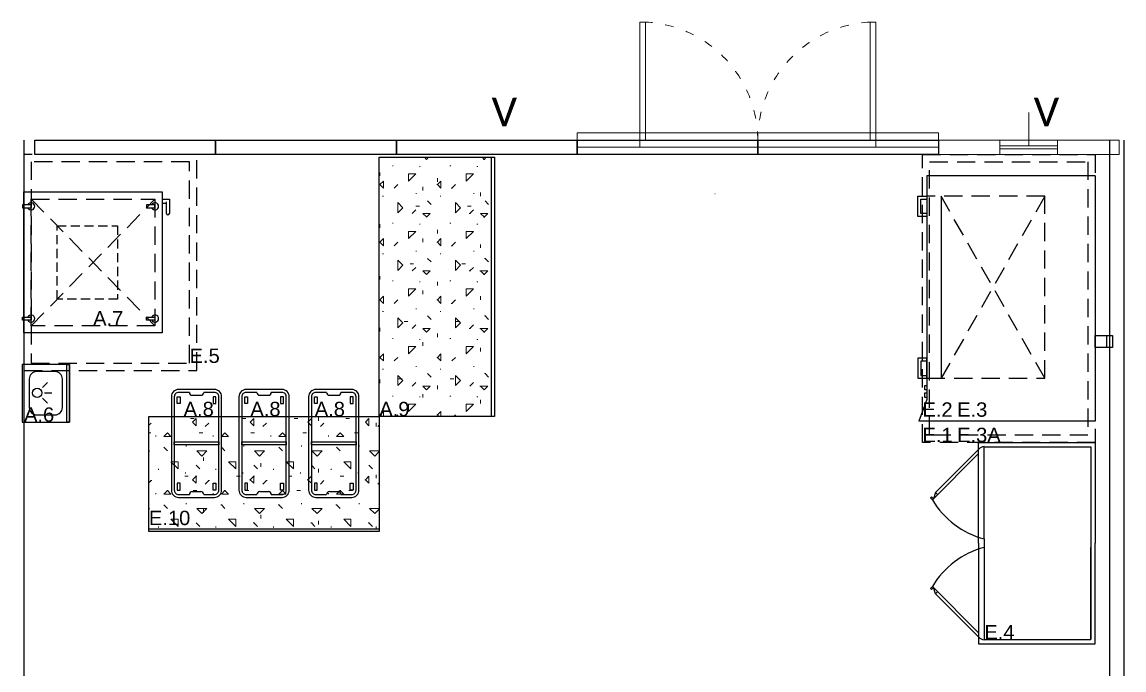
# Model space of a CAD drawing. Header units: millimetres. Extents: x -3516 to 33273, y -7531 to 724.
# Drawn here: x 10652 to 11417, y -5825 to -5375 of the extents above; entities that cross this region are included whole.
import ezdxf

# ---------------------------------------------------------------- set-up
doc = ezdxf.new("R2010")
doc.units = ezdxf.units.MM
for name, pattern in [('ACAD_ISO03W100', [30, 12, -18]), ('DASHED', [19.05, 12.7, -6.35]), ('DASHED2', [9.525, 6.35, -3.175]), ('DOT', [6.35, 0, -6.35])]:
    doc.linetypes.add(name, pattern=pattern)
for name, color, linetype, lineweight in [('-DWG_DETAY4', 7, 'DOT', 18), ('40x60 VAS', 155, 'Continuous', 15), ('DIS-100', 9, 'Continuous', 30), ('GRC- Yazı 1', 3, 'Continuous', 20), ('GRC-Ekipman', 4, 'Continuous', 25), ('GRC-mermer tarama', 253, 'Continuous', 13), ('KAPI', 37, 'Continuous', 15), ('YAZI', 9, 'Continuous', 20)]:
    doc.layers.add(name, color=color, linetype=linetype, lineweight=lineweight)
doc.layers.add('S2000-002 Çizgi', color=7, linetype='Continuous')
doc.styles.add('ekp-yazı', font='arial.ttf', dxfattribs={"height": 10})
doc.styles.add('VEFA', font='calibri.ttf')
pattern_1 = [(360, (0, 0), (40, 40), [5, -35]), (90, (0, 0), (-40, 40), [5, -35]), (135, (5, 0), (-40, 1e-14), [7.071, -49.4975]), (360, (5, 22.5), (40, 40), [5, -35]), (45, (7.5, 20), (1e-14, 40), [3.5355, -53.033, 0]), (135, (7.5, 20), (-40, 1e-14), [3.5355, -53.033, 0]), (360, (20, 32.5), (40, 40), [7.071, -32.929]), (45, (20, 32.5), (1e-14, 40), [5, -51.5685]), (135, (27.07, 32.5), (-40, 1e-14), [5, -51.5685]), (90, (27.5, 10), (-40, 40), [5, -35]), (45, (27.5, 10), (1e-14, 40), [3.5355, -53.033, 0]), (135, (30, 12.5), (-40, 1e-14), [3.5355, -53.033, 0]), (360, (5, 10), (40, 40), [2.5, -33.5]), (360, (35, 20), (40, 40), [2.5, -33.5]), (90, (22.5, 25), (-40, 40), [2.5, -33.5]), (135, (27.5, 2.5), (-40, 1e-14), [3.5355, -53.033, 0]), (135, (10, 30), (-40, 1e-14), [3.5355, -53.033, 0]), (45, (18.75, 13.125), (1e-14, 40), [3.5355, -53.033, 0]), (90, (13.75, 5), (-40, 40), [0.625, -39.375]), (90, (15.625, 21.875), (-40, 40), [0.625, -39.375]), (90, (34.375, 28.75), (-40, 40), [0.625, -39.375]), (90, (35, 7.5), (-40, 40), [0.625, -39.375])]

# ---------------------------------------------------------------- blocks, each defined once
blk = doc.blocks.new('A$Ccb6340a7')
at = {"layer": 'DIS-100', "lineweight": -2}
blk.add_lwpolyline([(10, 125.5), (10, 0), (0, 0), (0, 125.5)], close=True, dxfattribs=at)
blk = doc.blocks.new('A$C3c9ccc98')
at = {"layer": '40x60 VAS', "linetype": 'Continuous'}
for p, q in [((42.75, 19.14), (42.75, 29.14)), ((82.75, 25.14), (42.75, 25.14)), ((82.75, 23.14), (42.75, 23.14)), ((62.75, 23.14), (62.75, 0)), ((82.75, 19.14), (82.75, 29.14))]:
    blk.add_line(p, q, dxfattribs=at)
blk.add_lwpolyline([(125.5, 29.14), (0, 29.14), (0, 19.14), (125.5, 19.14)], close=True, dxfattribs=at)
blk = doc.blocks.new('A$C014F030A')
at = {"layer": 'S2000-002 Çizgi'}
for p, q in [((14, 6.1), (0, 6.1)), ((0, 6.1), (0, 0)), ((2, 6.1), (2, 2)), ((2, 2), (12, 2)), ((12, 2), (12, 6.1)), ((14, 0), (14, 6.1)), ((0, 0), (14, 0))]:
    blk.add_line(p, q, dxfattribs=at)
blk = doc.blocks.new('A$C190C1CAD')
at = {"layer": 'S2000-002 Çizgi'}
for p, q in [((0, 113.1), (0, -3.9)), ((0, 113.1), (170.5, 113.1)), ((170.5, 113.1), (170.5, -9.4)), ((0, -3.9), (155.5, -3.9)), ((155.5, -3.9), (170.5, -9.4))]:
    blk.add_line(p, q, dxfattribs=at)
at = {"layer": 'S2000-002 Çizgi', "linetype": 'DASHED'}
for p, q in [((14.25, 78.1), (140.75, 6.1)), ((140.75, 78.1), (14.25, 6.1))]:
    blk.add_line(p, q, dxfattribs=at)
at = {"layer": 'S2000-002 Çizgi', "linetype": 'DASHED', "ltscale": 10}
blk.add_line((14.25, 6.1), (140.75, 6.1), dxfattribs=at)
at = {"layer": 'S2000-002 Çizgi'}
for points in [[(111.1, 125.1), (119.26, 125.1), (119.26, 121.1), (111.1, 121.1)], [(111.1, 125.1), (119.26, 125.1), (119.26, 113.1), (111.1, 113.1)], [(145.71, -3.9), (148.78, -3.9), (148.78, -5.31), (145.71, -5.31)], [(150.9, -3.9), (153.96, -3.9), (153.96, -5.31), (150.9, -5.31)]]:
    blk.add_lwpolyline(points, close=True, dxfattribs=at)
at = {"layer": 'S2000-002 Çizgi', "linetype": 'DASHED'}
blk.add_lwpolyline([(14.25, 78.1), (14.25, -3.9), (140.75, -3.9), (140.75, 78.1)], close=True, dxfattribs=at)
at = {"layer": 'S2000-002 Çizgi', "xscale": -1}
blk.add_blockref('A$C014F030A', (28.25, -10), dxfattribs=at)
at = {"layer": 'S2000-002 Çizgi'}
blk.add_blockref('A$C014F030A', (126.75, -10), dxfattribs=at)
blk = doc.blocks.new('Frenox Depo Tipi Dolap Çift Kapı')
for p, q in [((0, 0), (0, 81)), ((0, 81), (70, 81)), ((140, 81), (70, 81)), ((140, 0), (140, 81)), ((70, 0), (0, 0)), ((70, 0), (140, 0))]:
    blk.add_line(p, q)
at = {"color": 251}
for p, q in [((3, 4), (3, 78)), ((3, 78), (137, 78)), ((137, 78), (73, 78)), ((137, 4), (137, 78)), ((67, 4), (3, 4)), ((73, 4), (137, 4))]:
    blk.add_line(p, q, dxfattribs=at)
at = {"color": 251, "linetype": 'Continuous'}
for p, q in [((67.05, 4), (2.95, 4)), ((4.95, 0), (34.89, -29.94)), ((7.78, 0), (39.83, -32.06)), ((72.95, 4), (137.05, 4)), ((132.22, 0), (100.17, -32.06)), ((135.05, 0), (105.11, -29.94)), ((36.3, -28.52), (34.89, -29.94)), ((34.89, -29.94), (39.13, -31.35)), ((105.11, -29.94), (100.87, -31.35)), ((103.7, -28.52), (105.11, -29.94)), ((39.13, -31.35), (37.71, -32.76)), ((37.71, -32.76), (38.42, -33.47)), ((39.83, -32.06), (38.42, -33.47)), ((100.17, -32.06), (101.58, -33.47)), ((100.87, -31.35), (102.29, -32.76)), ((102.29, -32.76), (101.58, -33.47))]:
    blk.add_line(p, q, dxfattribs=at)
at = {"linetype": 'Continuous'}
blk.add_line((67.05, 4), (72.95, 4), dxfattribs=at)
at = {"color": 251, "linetype": 'Continuous'}
for centre, radius, start, end in [((8.04, 4.05), 5.1, 180.53334, 232.59676), ((10.06, 18.71), 58.86, 300.38704, 345.52231), ((129.94, 18.71), 58.86, 194.47769, 239.61296), ((131.96, 4.05), 5.1, 307.40324, 359.46666)]:
    blk.add_arc(centre, radius, start, end, dxfattribs=at)
blk = doc.blocks.new('fırın')
at = {"color": 4, "linetype": 'DASHED'}
for p, q in [((18.5, 39), (-69.5, -47)), ((-69.5, 39), (18.5, -47))]:
    blk.add_line(p, q, dxfattribs=at)
at = {"color": 4}
for p, q in [((15.5, -55), (15.5, -52)), ((18.5, -52), (18.5, -57)), ((8.5, -55), (16.5, -55)), ((18.5, -57), (8.5, -57))]:
    blk.add_line(p, q, dxfattribs=at)
for points in [[(23.5, -52), (-74.5, -52), (-74.5, 44), (23.5, 44)], [(-65.5, 45), (-63.5, 45), (-63.5, 39), (-65.5, 39)], [(14.5, 45), (12.5, 45), (12.5, 39), (14.5, 39)], [(-65.5, -41), (-63.5, -41), (-63.5, -47), (-65.5, -47)], [(14.5, -41), (12.5, -41), (12.5, -47), (14.5, -47)]]:
    blk.add_lwpolyline(points, close=True, dxfattribs=at)
at = {"color": 4, "linetype": 'DASHED'}
blk.add_lwpolyline([(18.5, -47), (-69.5, -47), (-69.5, 39), (18.5, 39)], close=True, dxfattribs=at)
at = {"color": 4, "linetype": 'DASHED2'}
blk.add_lwpolyline([(0, -21), (-51, -21), (-51, 21), (0, 21)], close=True, dxfattribs=at)
at = {"color": 4}
for centre, radius, start, end in [((-64.5, 39), 2.5, 113.57818, 66.42182), ((13.5, 39), 2.5, 113.57818, 66.42182), ((-64.5, -47), 2.5, 113.57818, 66.42182), ((13.5, -47), 2.5, 113.57818, 66.42182), ((8.5, -56), 1, 90, 270)]:
    blk.add_arc(centre, radius, start, end, dxfattribs=at)
blk = doc.blocks.new('MerTT. 80-160')
at = {"layer": 'GRC-mermer tarama'}
h = blk.add_hatch(dxfattribs=at)
h.set_pattern_fill('', color=256, scale=40, style=0)
h.set_pattern_definition(pattern_1)
h.paths.add_polyline_path([(-160, -80), (0, -80), (0, -2), (-160, -2)])
for p, q in [((-160, 0), (0, 0)), ((-160, -80), (-160, 0)), ((0, 0), (0, -80)), ((0, -2), (-160, -2)), ((0, -80), (-160, -80))]:
    blk.add_line(p, q)
blk = doc.blocks.new('MerTT. 80-180')
at = {"layer": 'GRC-mermer tarama'}
h = blk.add_hatch(dxfattribs=at)
h.set_pattern_fill('', color=256, scale=40, style=0)
h.set_pattern_definition(pattern_1)
h.paths.add_polyline_path([(0, -80), (0, -2), (-180, -2), (-180, -80)])
for p, q in [((-180, 0), (0, 0)), ((-180, -80), (-180, 0)), ((0, 0), (0, -80)), ((0, -2), (-180, -2)), ((0, -80), (-180, -80))]:
    blk.add_line(p, q)
blk = doc.blocks.new('ARB. Rubbemaıd Un Şeker')
for p, q in [((-5, -2), (-5, -2)), ((-3, -4), (3, -4)), ((5, -2), (5, -2)), ((-5, -72.9), (-5, -72.9)), ((-3, -70.9), (3, -70.9)), ((5, -72.9), (5, -72.9))]:
    blk.add_line(p, q)
blk.add_lwpolyline([(-17.45, -5), (-17.45, -69.9, 0.414214), (-12.45, -74.9), (12.45, -74.9, 0.414214), (17.45, -69.9), (17.45, -5, 0.414214), (12.45, 0), (-12.45, 0, 0.414214)], format="xyb", close=True)
for points in [[(-5, -2), (-12.45, -2, 0.414214), (-15.45, -5), (-15.45, -69.9, 0.414214), (-12.45, -72.9), (-5, -72.9)], [(5, -72.9), (12.45, -72.9, 0.414214), (15.45, -69.9), (15.45, -5, 0.414214), (12.45, -2), (5, -2)]]:
    blk.add_lwpolyline(points, format="xyb")
at = {"color": 251}
for points in [[(-13.45, -5), (-11.45, -5), (-11.45, -9.81), (-13.45, -9.81)], [(13.45, -5), (11.45, -5), (11.45, -9.81), (13.45, -9.81)], [(-15.45, -36.45), (15.45, -36.45), (15.45, -38.45), (-15.45, -38.45)], [(-13.45, -69.9), (-11.45, -69.9), (-11.45, -65.09), (-13.45, -65.09)], [(13.45, -69.9), (11.45, -69.9), (11.45, -65.09), (13.45, -65.09)]]:
    blk.add_lwpolyline(points, close=True, dxfattribs=at)
for centre, start, end in [((-3, -2), 180, 270), ((3, -2), 270, 0), ((-3, -72.9), 90, 180), ((3, -72.9), 0, 90)]:
    blk.add_arc(centre, 2, start, end)
blk = doc.blocks.new('A$C353D2250')
at = {"layer": 'S2000-002 Çizgi'}
for p, q in [((16.08, 14.18), (12.54, 17.71)), ((19.74, 15.7), (19.74, 20.7)), ((23.41, 14.18), (26.95, 17.71))]:
    blk.add_line(p, q, dxfattribs=at)
for points in [[(0, 33), (40, 33), (40, 31), (0, 31)], [(0, 0), (40, 0), (40, 33), (0, 33)]]:
    blk.add_lwpolyline(points, close=True, dxfattribs=at)
blk.add_lwpolyline([(10, 5), (30, 5, 0.414214), (35, 10), (35, 23, 0.414214), (30, 28), (10, 28, 0.414214), (5, 23), (5, 10, 0.414214)], format="xyb", close=True, dxfattribs=at)
blk.add_circle((19.74, 10.51), 3.19, dxfattribs=at)
blk = doc.blocks.new('ASDQ2WE1241245')
at = {"layer": 'KAPI', "color": 3}
for p, q in [((178099.81, 119041.46), (178099.81, 119051.46)), ((178263.81, 119041.46), (178263.81, 119051.46)), ((178099.81, 119046.46), (178056.31, 119046.46)), ((178263.81, 119046.46), (178307.31, 119046.46))]:
    blk.add_line(p, q, dxfattribs=at)
blk.add_lwpolyline([(178056.31, 119051.46), (178307.31, 119051.46), (178307.31, 119041.46), (178056.31, 119041.46)], close=True, dxfattribs=at)
at = {"layer": 'KAPI', "color": 3, "linetype": 'Continuous', "ltscale": 0.5}
for points in [[(178099.81, 119046.46), (178103.81, 119046.46), (178103.81, 118964.46), (178099.81, 118964.46), (178099.81, 119046.46)], [(178263.81, 119046.46), (178259.81, 119046.46), (178259.81, 118964.46), (178263.81, 118964.46), (178263.81, 119046.46)]]:
    blk.add_lwpolyline(points, dxfattribs=at)
at = {"layer": 'KAPI', "color": 3, "linetype": 'ACAD_ISO03W100', "ltscale": 0.5}
for centre, start, end in [((178099.63, 119046.53), 272.91666, 359.94754), ((178263.99, 119046.53), 180.05246, 267.08334)]:
    blk.add_arc(centre, 82.18, start, end, dxfattribs=at)

msp = doc.modelspace()

# ---------------------------------------------------------------- linework, layer by layer
at = {"layer": '-DWG_DETAY4', "color": 251, "lineweight": 15}
msp.add_lwpolyline([(11132.854, -5493.793), (11137.854, -5493.793)], dxfattribs=at)
for points in [[(10652.909, -5456.543), (10652.909, -5837.543)], [(11406.909, -5456.543), (11406.909, -6480.543)], [(11416.909, -5456.543), (11416.909, -6480.543)]]:
    msp.add_lwpolyline(points)
at = {"color": 1, "linetype": 'DASHED'}
for points in [[(10772.909, -5616.543), (10772.909, -5466.543), (10652.909, -5466.543), (10652.909, -5616.543), (10772.909, -5616.543)], [(11396.909, -5466.543), (11396.909, -5666.543), (11276.909, -5666.543), (11276.909, -5466.543), (11396.909, -5466.543)]]:
    msp.add_lwpolyline(points, dxfattribs=at)
for points in [[(10767.909, -5611.543), (10767.909, -5471.543), (10657.909, -5471.543), (10657.909, -5611.543)], [(11391.909, -5471.543), (11391.909, -5661.543), (11281.909, -5661.543), (11281.909, -5471.543)]]:
    msp.add_lwpolyline(points, close=True, dxfattribs=at)

# ---------------------------------------------------------------- block references
for name, p, rotation in [('ASDQ2WE1241245', (189344.363, 113589.914), 180), ('A$Ccb6340a7', (10786.052, -5466.542), 90), ('A$Ccb6340a7', (10911.552, -5466.542), 90), ('A$Ccb6340a7', (11037.052, -5466.542), 90), ('A$Ccb6340a7', (11162.552, -5466.542), 90), ('A$Ccb6340a7', (11288.052, -5466.542), 90), ('fırın', (10696.909, -5516.043), 90)]:
    msp.add_blockref(name, p, dxfattribs=dict(rotation=rotation))
at = {"xscale": -1, "rotation": 180}
msp.add_blockref('A$C3c9ccc98', (11288.052, -5437.407), dxfattribs=at)
at = {"layer": 'GRC-Ekipman'}
for name, p, rotation in [('MerTT. 80-180', (10979.684, -5648.52), 270), ('MerTT. 80-160', (10739.684, -5728.52), 180), ('Frenox Depo Tipi Dolap Çift Kapı', (11315.909, -5666.543), 270)]:
    msp.add_blockref(name, p, dxfattribs=dict(at, rotation=rotation))
for p in [(10772.765, -5629.814), (10819.684, -5629.814), (10868.083, -5629.814)]:
    msp.add_blockref('ARB. Rubbemaıd Un Şeker', p, dxfattribs=at)
at = {"layer": 'S2000-002 Çizgi', "rotation": 270}
for name, p in [('A$C190C1CAD', (11283.806, -5481.293)), ('A$C353D2250', (10651.57, -5612.409))]:
    msp.add_blockref(name, p, dxfattribs=at)

# ---------------------------------------------------------------- texts
at = {"layer": 'GRC- Yazı 1', "color": 6, "style": 'ekp-yazı'}
for s, p in [('A.7', (10700.93, -5585.372)), ('E.5', (10767.93, -5611.372)), ('A.8', (10763.803, -5648.349)), ('A.8', (10810.151, -5648.349)), ('A.8', (10854.882, -5648.349)), ('A.9', (10899.704, -5648.349)), ('E.2', (11276.93, -5648.729)), ('E.3', (11301.008, -5648.729)), ('A.6', (10652.93, -5652.238)), ('E.1', (11276.93, -5666.372)), ('E.3A', (11301.008, -5666.372)), ('E.10', (10739.704, -5724.002)), ('E.4', (11319.93, -5803.372))]:
    msp.add_text(s, height=10, dxfattribs=at).set_placement(p)
at = {"layer": 'YAZI', "linetype": 'Continuous', "lineweight": -2, "style": 'VEFA'}
for p in [(10977.707, -5447.108), (11354.207, -5447.108)]:
    msp.add_text('V', height=20, dxfattribs=at).set_placement(p)

doc.saveas('drawing.dxf')
